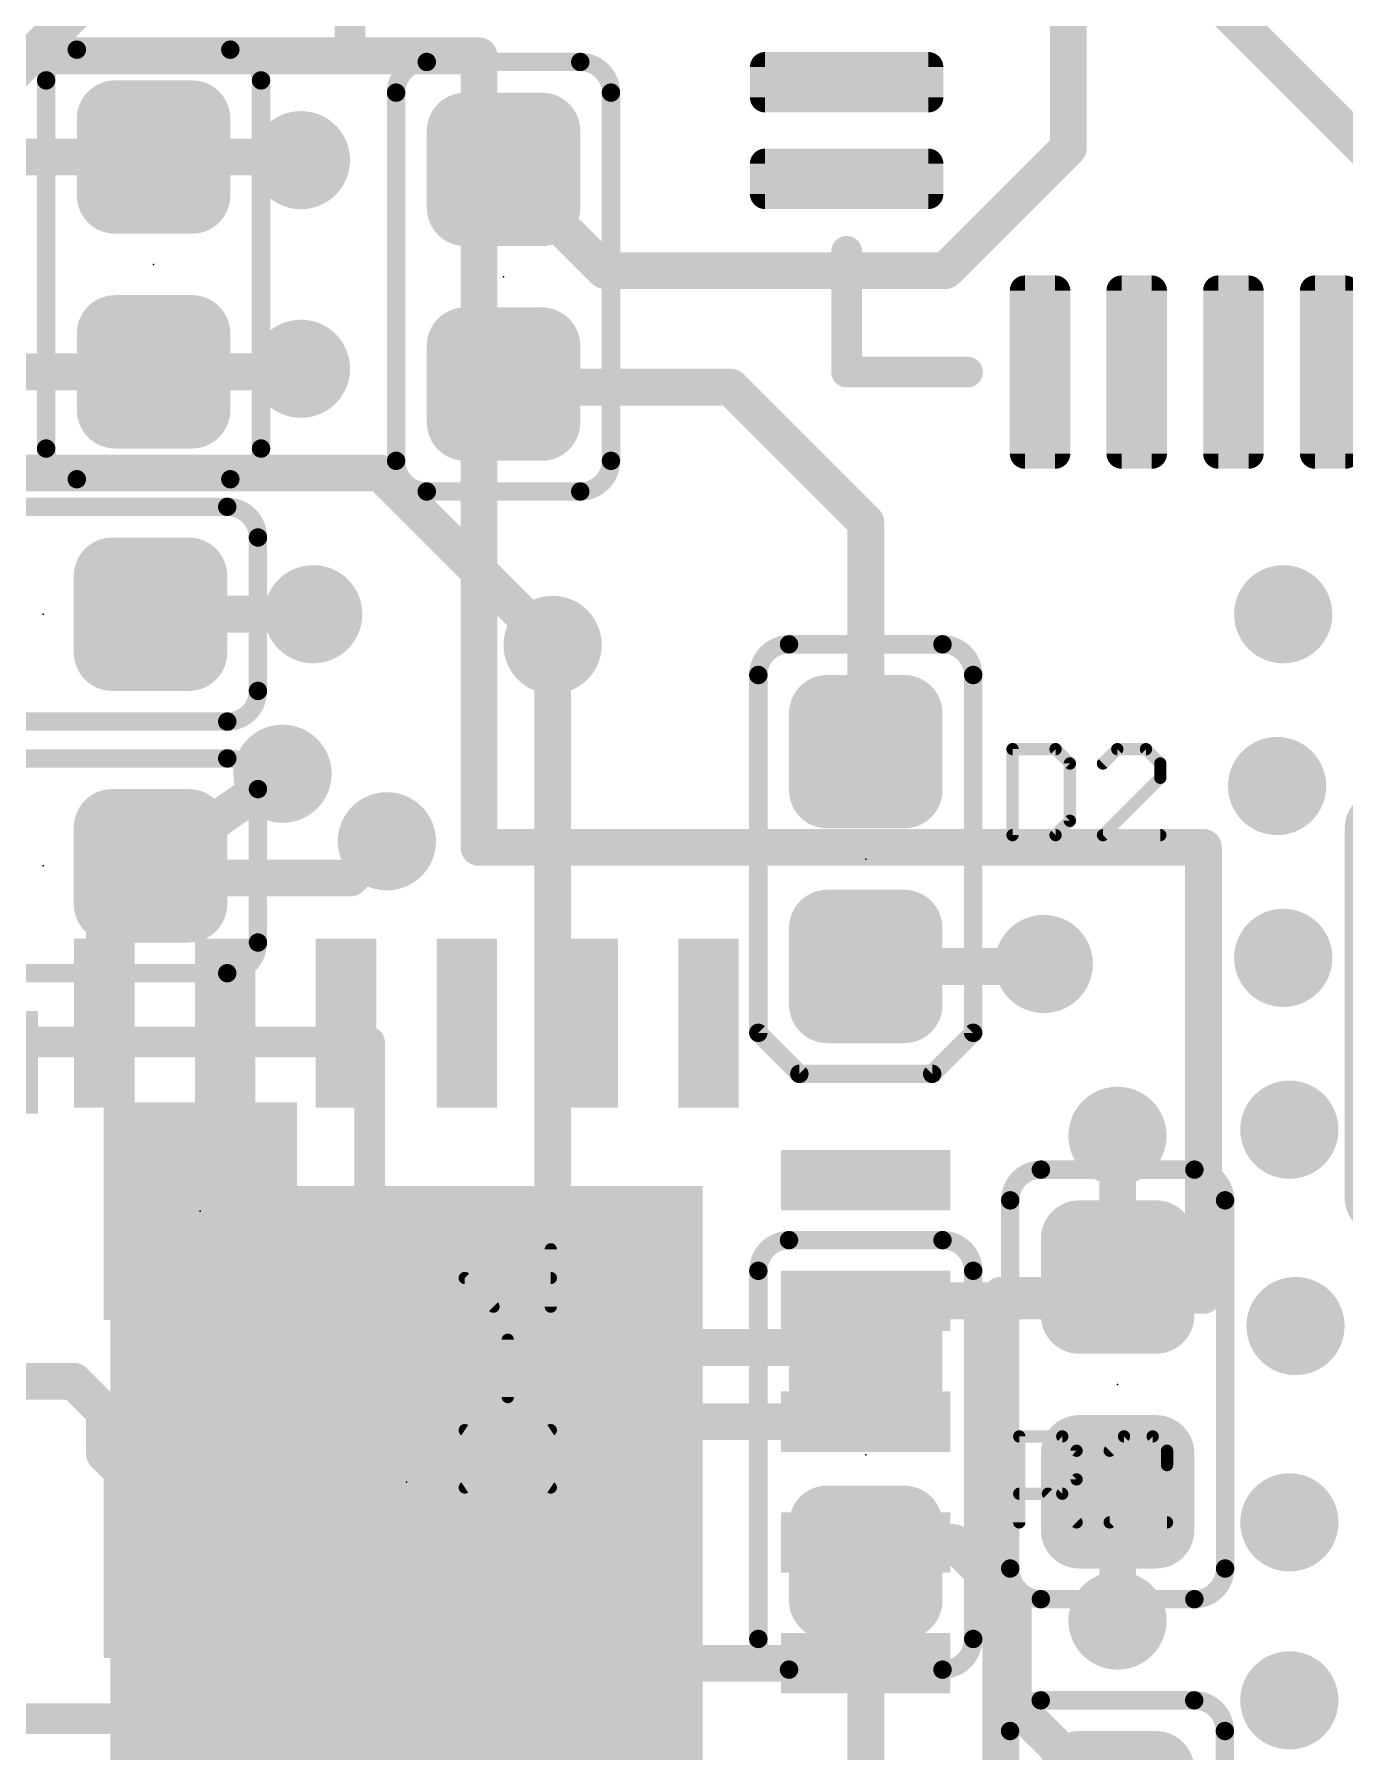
# Model space of a CAD drawing. Extents: x 260.3 to 304.3, y 100 to 124.
# Drawn here: x 288.03 to 293.45, y 108.55 to 115.66 of the extents above; entities that cross this region are included whole.
import ezdxf

# ---------------------------------------------------------------- set-up
doc = ezdxf.new("R2010")
doc.units = 0
for name, color, linetype in [('1', 22, 'CONTINUOUS'), ('16', 175, 'CONTINUOUS'), ('18', 82, 'CONTINUOUS'), ('2', 175, 'CONTINUOUS'), ('21', 253, 'CONTINUOUS'), ('22', 253, 'CONTINUOUS'), ('23', 7, 'CONTINUOUS'), ('24', 7, 'CONTINUOUS'), ('25', 253, 'CONTINUOUS'), ('3', 251, 'CONTINUOUS')]:
    doc.layers.add(name, color=color, linetype=linetype)

# ---------------------------------------------------------------- blocks, each defined once
blk = doc.blocks.new('RECT101600X101600R50')
at = {"const_width": 0.1588}
blk.add_lwpolyline([(0.2381, -0.1588), (0.2381, 0.1588, 0.4142), (0.1588, 0.2381), (-0.1588, 0.2381, 0.4142), (-0.2381, 0.1588), (-0.2381, -0.1588, 0.4142), (-0.1588, -0.2381), (0.1588, -0.2381, 0.4142)], format="xyb", close=True, dxfattribs=at)
blk.add_solid([(-0.1842, -0.1842), (0.1842, -0.1842), (-0.1842, 0.1842), (0.1842, 0.1842)])
blk = doc.blocks.new('RECT')
blk.add_solid([(-0.5, -0.5), (0.5, -0.5), (-0.5, 0.5), (0.5, 0.5)])
blk = doc.blocks.new('RECT128000X40000R50')
at = {"const_width": 0.0625}
blk.add_lwpolyline([(0.3688, -0.0625), (0.3688, 0.0625, 0.4142), (0.3375, 0.0938), (-0.3375, 0.0938, 0.4142), (-0.3688, 0.0625), (-0.3688, -0.0625, 0.4142), (-0.3375, -0.0938), (0.3375, -0.0938, 0.4142)], format="xyb", close=True, dxfattribs=at)
blk.add_solid([(-0.3531, -0.0781), (0.3531, -0.0781), (-0.3531, 0.0781), (0.3531, 0.0781)])
blk = doc.blocks.new('ROUNDV')
at = {"const_width": 0.5}
blk.add_lwpolyline([(0, -0.25, 1), (0, 0.25, 1), (0, -0.25)], format="xyb", dxfattribs=at)

msp = doc.modelspace()

# ---------------------------------------------------------------- linework, layer by layer
at = {"layer": '1', "const_width": 0.1524}
for points in [[(292.3032, 116.8146), (292.3032, 115.189)], [(292.3032, 115.189), (291.7952, 114.681)], [(287.528, 115.1509), (288.5186, 115.1509)], [(288.5186, 115.1509), (289.1155, 115.1509)], [(289.1155, 115.1509), (289.1282, 115.1382)], [(290.3855, 114.681), (289.9664, 115.1001)], [(291.7952, 114.681), (290.3855, 114.681)], [(288.5186, 114.2619), (287.528, 114.2619)], [(288.5186, 114.2619), (289.1155, 114.2619)], [(289.1155, 114.2619), (289.1282, 114.2746)], [(289.9791, 114.1984), (289.9664, 114.2111)], [(290.9062, 114.1984), (289.9791, 114.1984)], [(291.465, 113.6396), (290.9062, 114.1984)], [(291.465, 112.6895), (291.465, 113.6396)], [(288.5059, 113.2586), (289.179, 113.2586)], [(290.1696, 110.617), (290.1696, 113.1316)], [(288.5059, 112.2172), (289.052, 112.5982)], [(291.465, 111.8005), (292.1913, 111.8005)], [(292.1913, 111.8005), (292.2016, 111.8108)], [(290.5633, 110.2233), (290.1696, 110.617)], [(291.465, 110.2233), (290.5633, 110.2233)], [(287.0708, 110.0836), (288.1884, 110.0836)], [(288.1884, 110.0836), (288.3154, 109.9566)], [(288.3154, 109.9566), (288.3154, 109.7842)], [(288.3154, 109.7842), (288.712, 109.3876)], [(288.712, 109.3876), (288.712, 107.9979)], [(291.465, 108.0008), (291.465, 109.3343)]]:
    msp.add_lwpolyline(points, dxfattribs=at)
at = {"layer": '1', "const_width": 0.0762}
for points in [[(292.3301, 115.1621, 1), (292.2763, 115.2159)], [(288.5186, 115.189, 1), (288.5186, 115.1128)], [(288.5186, 115.1128, 1), (288.5186, 115.189)], [(289.1424, 115.1778, 1), (289.0886, 115.124)], [(289.1013, 115.1113, 1), (289.1551, 115.1651)], [(289.1155, 115.1128, 1), (289.1155, 115.189)], [(289.9933, 115.127, 1), (289.9395, 115.0732)], [(292.2651, 115.189, 1), (292.3413, 115.189)], [(290.3855, 114.7191, 1), (290.3855, 114.6429)], [(290.3586, 114.6541, 1), (290.4124, 114.7079)], [(291.7683, 114.7079, 1), (291.8221, 114.6541)], [(291.7952, 114.6429, 1), (291.7952, 114.7191)], [(288.5186, 114.3, 1), (288.5186, 114.2238)], [(288.5186, 114.2238, 1), (288.5186, 114.3)], [(289.0886, 114.2888, 1), (289.1424, 114.235)], [(289.1551, 114.2477, 1), (289.1013, 114.3015)], [(289.1155, 114.2238, 1), (289.1155, 114.3)], [(289.9933, 114.238, 1), (289.9395, 114.1842)], [(289.9791, 114.2365, 1), (289.9791, 114.1603)], [(289.9522, 114.1715, 1), (290.006, 114.2253)], [(290.9331, 114.2253, 1), (290.8793, 114.1715)], [(290.9062, 114.1603, 1), (290.9062, 114.2365)], [(291.5031, 113.6396, 1), (291.4269, 113.6396)], [(291.4381, 113.6127, 1), (291.4919, 113.6665)], [(288.5059, 113.2967, 1), (288.5059, 113.2205)], [(289.179, 113.2205, 1), (289.179, 113.2967)], [(290.2077, 113.1316, 1), (290.1315, 113.1316)], [(289.0738, 112.567, 1), (289.0302, 112.6294)], [(291.4269, 112.6895, 1), (291.5031, 112.6895)], [(288.4841, 112.2484, 1), (288.5277, 112.186)], [(291.465, 111.8386, 1), (291.465, 111.7624)], [(292.1644, 111.8274, 1), (292.2182, 111.7736)], [(292.2285, 111.7839, 1), (292.1747, 111.8377)], [(292.1913, 111.7624, 1), (292.1913, 111.8386)], [(290.1965, 110.6439, 1), (290.1427, 110.5901)], [(290.1315, 110.617, 1), (290.2077, 110.617)], [(290.5633, 110.2614, 1), (290.5633, 110.1852)], [(290.5364, 110.1964, 1), (290.5902, 110.2502)], [(291.465, 110.1852, 1), (291.465, 110.2614)], [(288.2153, 110.1105, 1), (288.1615, 110.0567)], [(288.1884, 110.0455, 1), (288.1884, 110.1217)], [(288.3535, 109.9566, 1), (288.2773, 109.9566)], [(288.2885, 109.9297, 1), (288.3423, 109.9835)], [(288.3423, 109.8111, 1), (288.2885, 109.7573)], [(288.2773, 109.7842, 1), (288.3535, 109.7842)], [(288.7501, 109.3876, 1), (288.6739, 109.3876)], [(288.6851, 109.3607, 1), (288.7389, 109.4145)], [(291.5031, 109.3343, 1), (291.4269, 109.3343)]]:
    msp.add_lwpolyline(points, format="xyb", dxfattribs=at)
at = {"layer": '16', "const_width": 0.1524}
for points in [[(294.894, 113.8174), (292.9636, 115.7478)], [(289.4584, 113.8428), (286.8676, 113.8428)], [(290.1696, 113.1316), (289.4584, 113.8428)], [(289.3314, 112.1664), (289.4838, 112.3188)], [(288.417, 112.1664), (288.3154, 112.0648)], [(289.3314, 112.1664), (288.417, 112.1664)], [(288.3154, 112.0648), (288.3154, 111.5668)], [(288.3154, 111.5668), (288.3148, 111.5662)], [(292.5071, 111.0989), (292.5064, 111.0996)], [(292.5071, 110.515), (292.5071, 111.0989)], [(292.4083, 110.4162), (292.5071, 110.515)], [(291.4648, 110.4162), (292.4083, 110.4162)], [(289.8148, 110.0066), (289.6362, 110.1852)], [(289.8148, 109.9162), (289.8148, 110.0066)], [(289.8148, 109.9162), (289.5648, 109.6662)], [(291.4648, 109.9162), (289.8148, 109.9162)], [(290.3148, 108.9162), (289.5648, 109.6662)], [(292.5071, 109.626), (292.5071, 109.0937)], [(291.4648, 109.4162), (291.8276, 109.4162)], [(291.8276, 109.4162), (292.0746, 109.1692)], [(292.0746, 109.1692), (292.0746, 108.7501)], [(292.5071, 109.0937), (292.5064, 109.093)], [(291.4648, 108.9162), (290.3148, 108.9162)], [(292.0746, 108.7501), (292.5064, 108.3183)]]:
    msp.add_lwpolyline(points, dxfattribs=at)
at = {"layer": '16', "const_width": 0.0762}
for points in [[(289.4853, 113.8697, 1), (289.4315, 113.8159)], [(289.4584, 113.8047, 1), (289.4584, 113.8809)], [(290.1427, 113.1047, 1), (290.1965, 113.1585)], [(289.5107, 112.2919, 1), (289.4569, 112.3457)], [(288.417, 112.2045, 1), (288.417, 112.1283)], [(288.4439, 112.1395, 1), (288.3901, 112.1933)], [(289.3045, 112.1933, 1), (289.3583, 112.1395)], [(289.3314, 112.1283, 1), (289.3314, 112.2045)], [(288.3535, 112.0648, 1), (288.2773, 112.0648)], [(288.2885, 112.0917, 1), (288.3423, 112.0379)], [(288.2879, 111.5931, 1), (288.3417, 111.5393)], [(288.2773, 111.5668, 1), (288.3535, 111.5668)], [(288.3423, 111.5399, 1), (288.2885, 111.5937)], [(292.5333, 111.1265, 1), (292.4795, 111.0727)], [(292.5452, 111.0989, 1), (292.469, 111.0989)], [(292.4802, 111.0719, 1), (292.5341, 111.1258)], [(292.469, 110.515, 1), (292.5452, 110.515)], [(292.5341, 110.4881, 1), (292.4802, 110.542)], [(291.4648, 110.4543, 1), (291.4648, 110.3781)], [(292.3814, 110.4431, 1), (292.4353, 110.3893)], [(292.4083, 110.3781, 1), (292.4083, 110.4543)], [(289.6631, 110.2121, 1), (289.6093, 110.1583)], [(289.8529, 110.0066, 1), (289.7767, 110.0066)], [(289.7879, 109.9797, 1), (289.8417, 110.0335)], [(289.8148, 109.9543, 1), (289.8148, 109.8781)], [(289.8417, 109.8893, 1), (289.7879, 109.9431)], [(291.4648, 109.8781, 1), (291.4648, 109.9543)], [(289.7767, 109.9162, 1), (289.8529, 109.9162)], [(289.5917, 109.6931, 1), (289.5379, 109.6393)], [(289.5379, 109.6931, 1), (289.5917, 109.6393)], [(292.5452, 109.626, 1), (292.469, 109.626)], [(291.4648, 109.4543, 1), (291.4648, 109.3781)], [(291.8545, 109.4431, 1), (291.8007, 109.3893)], [(291.8276, 109.3781, 1), (291.8276, 109.4543)], [(292.1127, 109.1692, 1), (292.0365, 109.1692)], [(292.0477, 109.1423, 1), (292.1015, 109.1961)], [(292.4795, 109.1199, 1), (292.5333, 109.0661)], [(292.469, 109.0937, 1), (292.5452, 109.0937)], [(292.5341, 109.0668, 1), (292.4802, 109.1207)], [(290.3148, 108.9543, 1), (290.3148, 108.8781)], [(290.2879, 108.8893, 1), (290.3417, 108.9431)], [(291.4648, 108.8781, 1), (291.4648, 108.9543)], [(292.0365, 108.7501, 1), (292.1127, 108.7501)], [(292.1015, 108.777, 1), (292.0477, 108.7232)]]:
    msp.add_lwpolyline(points, format="xyb", dxfattribs=at)
at = {"layer": '2', "const_width": 0.1524}
msp.add_lwpolyline([(289.5346, 117.094), (285.877, 113.4364)], dxfattribs=at)
at = {"layer": '21'}
for points, const_width in [([(289.3314, 118.0846), (289.3314, 115.57)], 0.127), ([(288.2011, 115.5954), (288.8361, 115.5954)], 0.0762), ([(289.3314, 115.57), (288.9758, 115.57)], 0.127), ([(289.6489, 115.5446), (290.2839, 115.5446)], 0.0762), ([(288.0741, 113.9444), (288.0741, 115.4684)], 0.0762), ([(288.9631, 115.4684), (288.9631, 113.9444)], 0.0762), ([(289.5219, 113.8936), (289.5219, 115.4176)], 0.0762), ([(290.4109, 115.4176), (290.4109, 113.8936)], 0.0762), ([(291.386, 114.7608), (291.386, 114.2608)], 0.127), ([(291.386, 114.2608), (291.886, 114.2608)], 0.127), ([(288.8361, 113.8174), (288.2011, 113.8174)], 0.0762), ([(287.2994, 113.7031), (288.8234, 113.7031)], 0.0762), ([(290.2839, 113.7666), (289.6489, 113.7666)], 0.0762), ([(288.9504, 113.5761), (288.9504, 112.9411)], 0.0762), ([(291.1475, 113.134), (291.7825, 113.134)], 0.0762), ([(291.0205, 111.5257), (291.0205, 113.007)], 0.0762), ([(291.9095, 113.007), (291.9095, 111.5257)], 0.0762), ([(288.8234, 112.8141), (287.2994, 112.8141)], 0.0762), ([(287.2994, 112.6617), (288.8234, 112.6617)], 0.0762), ([(288.9504, 112.5347), (288.9504, 111.8997)], 0.0762), ([(293.4843, 110.8456), (293.4843, 112.3696)], 0.0762), ([(288.8234, 111.7727), (287.2994, 111.7727)], 0.0762), ([(287.112, 111.4876), (289.412, 111.4876)], 0.127), ([(289.412, 111.4876), (289.412, 108.6876)], 0.127), ([(291.1902, 111.356), (291.0205, 111.5257)], 0.0762), ([(291.9095, 111.5257), (291.7398, 111.356)], 0.0762), ([(291.7398, 111.356), (291.1902, 111.356)], 0.0762), ([(291.1475, 110.6678), (291.7825, 110.6678)], 0.0762), ([(291.0205, 109.0168), (291.0205, 110.5408)], 0.0762), ([(291.9095, 110.5408), (291.9095, 109.0168)], 0.0762), ([(291.7825, 108.8898), (291.1475, 108.8898)], 0.0762), ([(289.412, 108.6876), (286.912, 108.6876)], 0.127)]:
    msp.add_lwpolyline(points, dxfattribs=dict(at, const_width=const_width))
for points, const_width in [([(288.2011, 115.5954, 0.4142), (288.0741, 115.4684)], 0.0762), ([(288.2011, 115.6145, 1), (288.2011, 115.5764)], 0.0381), ([(288.2011, 115.5764, 1), (288.2011, 115.6145)], 0.0381), ([(288.9631, 115.4684, 0.4142), (288.8361, 115.5954)], 0.0762), ([(288.8361, 115.6145, 1), (288.8361, 115.5764)], 0.0381), ([(288.8361, 115.5764, 1), (288.8361, 115.6145)], 0.0381), ([(288.9758, 115.6018, 1), (288.9758, 115.5383)], 0.0635), ([(289.2997, 115.57, 1), (289.3632, 115.57)], 0.0635), ([(289.3314, 115.5383, 1), (289.3314, 115.6018)], 0.0635), ([(289.6489, 115.5446, 0.4142), (289.5219, 115.4176)], 0.0762), ([(289.6489, 115.5636, 1), (289.6489, 115.5256)], 0.0381), ([(289.6489, 115.5256, 1), (289.6489, 115.5636)], 0.0381), ([(290.4109, 115.4176, 0.4142), (290.2839, 115.5446)], 0.0762), ([(290.2839, 115.5636, 1), (290.2839, 115.5256)], 0.0381), ([(290.2839, 115.5256, 1), (290.2839, 115.5636)], 0.0381), ([(288.0931, 115.4684, 1), (288.055, 115.4684)], 0.0381), ([(288.055, 115.4684, 1), (288.0931, 115.4684)], 0.0381), ([(288.9821, 115.4684, 1), (288.9441, 115.4684)], 0.0381), ([(288.9441, 115.4684, 1), (288.9821, 115.4684)], 0.0381), ([(289.541, 115.4176, 1), (289.5029, 115.4176)], 0.0381), ([(290.43, 115.4176, 1), (290.3919, 115.4176)], 0.0381), ([(289.5029, 115.4176, 1), (289.541, 115.4176)], 0.0381), ([(290.3919, 115.4176, 1), (290.43, 115.4176)], 0.0381), ([(291.4178, 114.7608, 1), (291.3543, 114.7608)], 0.0635), ([(291.386, 114.2926, 1), (291.386, 114.2291)], 0.0635), ([(291.886, 114.2291, 1), (291.886, 114.2926)], 0.0635), ([(291.3543, 114.2608, 1), (291.4178, 114.2608)], 0.0635), ([(288.0741, 113.9444, 0.4142), (288.2011, 113.8174)], 0.0762), ([(288.0931, 113.9444, 1), (288.055, 113.9444)], 0.0381), ([(288.055, 113.9444, 1), (288.0931, 113.9444)], 0.0381), ([(288.8361, 113.8174, 0.4142), (288.9631, 113.9444)], 0.0762), ([(288.9821, 113.9444, 1), (288.9441, 113.9444)], 0.0381), ([(288.9441, 113.9444, 1), (288.9821, 113.9444)], 0.0381), ([(289.5219, 113.8936, 0.4142), (289.6489, 113.7666)], 0.0762), ([(289.541, 113.8936, 1), (289.5029, 113.8936)], 0.0381), ([(289.5029, 113.8936, 1), (289.541, 113.8936)], 0.0381), ([(290.2839, 113.7666, 0.4142), (290.4109, 113.8936)], 0.0762), ([(290.43, 113.8936, 1), (290.3919, 113.8936)], 0.0381), ([(290.3919, 113.8936, 1), (290.43, 113.8936)], 0.0381), ([(288.2011, 113.8364, 1), (288.2011, 113.7984)], 0.0381), ([(288.2011, 113.7984, 1), (288.2011, 113.8364)], 0.0381), ([(288.8361, 113.8364, 1), (288.8361, 113.7984)], 0.0381), ([(288.8361, 113.7984, 1), (288.8361, 113.8364)], 0.0381), ([(288.9504, 113.5761, 0.4142), (288.8234, 113.7031)], 0.0762), ([(288.8234, 113.7221, 1), (288.8234, 113.6841)], 0.0381), ([(288.8234, 113.6841, 1), (288.8234, 113.7221)], 0.0381), ([(289.6489, 113.7857, 1), (289.6489, 113.7476)], 0.0381), ([(289.6489, 113.7476, 1), (289.6489, 113.7857)], 0.0381), ([(290.2839, 113.7857, 1), (290.2839, 113.7476)], 0.0381), ([(290.2839, 113.7476, 1), (290.2839, 113.7857)], 0.0381), ([(288.9694, 113.5761, 1), (288.9314, 113.5761)], 0.0381), ([(288.9314, 113.5761, 1), (288.9694, 113.5761)], 0.0381), ([(291.1475, 113.134, 0.4142), (291.0205, 113.007)], 0.0762), ([(291.1475, 113.153, 1), (291.1475, 113.115)], 0.0381), ([(291.1475, 113.115, 1), (291.1475, 113.153)], 0.0381), ([(291.9095, 113.007, 0.4142), (291.7825, 113.134)], 0.0762), ([(291.7825, 113.153, 1), (291.7825, 113.115)], 0.0381), ([(291.7825, 113.115, 1), (291.7825, 113.153)], 0.0381), ([(291.0396, 113.007, 1), (291.0015, 113.007)], 0.0381), ([(291.0015, 113.007, 1), (291.0396, 113.007)], 0.0381), ([(291.9286, 113.007, 1), (291.8905, 113.007)], 0.0381), ([(291.8905, 113.007, 1), (291.9286, 113.007)], 0.0381), ([(288.8234, 112.8141, 0.4142), (288.9504, 112.9411)], 0.0762), ([(288.9694, 112.9411, 1), (288.9314, 112.9411)], 0.0381), ([(288.9314, 112.9411, 1), (288.9694, 112.9411)], 0.0381), ([(288.8234, 112.8332, 1), (288.8234, 112.7951)], 0.0381), ([(288.8234, 112.7951, 1), (288.8234, 112.8332)], 0.0381), ([(288.9504, 112.5347, 0.4142), (288.8234, 112.6617)], 0.0762), ([(288.8234, 112.6808, 1), (288.8234, 112.6427)], 0.0381), ([(288.8234, 112.6427, 1), (288.8234, 112.6808)], 0.0381), ([(288.9694, 112.5347, 1), (288.9314, 112.5347)], 0.0381), ([(288.9314, 112.5347, 1), (288.9694, 112.5347)], 0.0381), ([(293.6113, 112.4966, 0.4142), (293.4843, 112.3696)], 0.0762), ([(288.8234, 111.7727, 0.4142), (288.9504, 111.8997)], 0.0762), ([(288.9694, 111.8997, 1), (288.9314, 111.8997)], 0.0381), ([(288.9314, 111.8997, 1), (288.9694, 111.8997)], 0.0381), ([(288.8234, 111.7917, 1), (288.8234, 111.7537)], 0.0381), ([(288.8234, 111.7537, 1), (288.8234, 111.7917)], 0.0381), ([(289.4438, 111.4876, 1), (289.3803, 111.4876)], 0.0635), ([(289.412, 111.4558, 1), (289.412, 111.5194)], 0.0635), ([(291.034, 111.5392, 1), (291.007, 111.5122)], 0.0381), ([(291.0015, 111.5257, 1), (291.0396, 111.5257)], 0.0381), ([(291.8905, 111.5257, 1), (291.9286, 111.5257)], 0.0381), ([(291.923, 111.5122, 1), (291.896, 111.5392)], 0.0381), ([(291.1902, 111.3751, 1), (291.1902, 111.337)], 0.0381), ([(291.7398, 111.337, 1), (291.7398, 111.3751)], 0.0381), ([(291.1767, 111.3425, 1), (291.2037, 111.3695)], 0.0381), ([(291.7263, 111.3695, 1), (291.7533, 111.3425)], 0.0381), ([(293.4843, 110.8456, 0.4142), (293.6113, 110.7186)], 0.0762), ([(291.1475, 110.6678, 0.4142), (291.0205, 110.5408)], 0.0762), ([(291.1475, 110.6868, 1), (291.1475, 110.6488)], 0.0381), ([(291.1475, 110.6488, 1), (291.1475, 110.6868)], 0.0381), ([(291.9095, 110.5408, 0.4142), (291.7825, 110.6678)], 0.0762), ([(291.7825, 110.6868, 1), (291.7825, 110.6488)], 0.0381), ([(291.7825, 110.6488, 1), (291.7825, 110.6868)], 0.0381), ([(291.0396, 110.5408, 1), (291.0015, 110.5408)], 0.0381), ([(291.0015, 110.5408, 1), (291.0396, 110.5408)], 0.0381), ([(291.9286, 110.5408, 1), (291.8905, 110.5408)], 0.0381), ([(291.8905, 110.5408, 1), (291.9286, 110.5408)], 0.0381), ([(291.0205, 109.0168, 0.4142), (291.1475, 108.8898)], 0.0762), ([(291.0396, 109.0168, 1), (291.0015, 109.0168)], 0.0381), ([(291.7825, 108.8898, 0.4142), (291.9095, 109.0168)], 0.0762), ([(291.9286, 109.0168, 1), (291.8905, 109.0168)], 0.0381), ([(291.0015, 109.0168, 1), (291.0396, 109.0168)], 0.0381), ([(291.8905, 109.0168, 1), (291.9286, 109.0168)], 0.0381), ([(291.1475, 108.9089, 1), (291.1475, 108.8708)], 0.0381), ([(291.1475, 108.8708, 1), (291.1475, 108.9089)], 0.0381), ([(291.7825, 108.9089, 1), (291.7825, 108.8708)], 0.0381), ([(291.7825, 108.8708, 1), (291.7825, 108.9089)], 0.0381), ([(289.3803, 108.6876, 1), (289.4438, 108.6876)], 0.0635), ([(289.412, 108.6559, 1), (289.412, 108.7194)], 0.0635)]:
    msp.add_lwpolyline(points, format="xyb", dxfattribs=dict(at, const_width=const_width))
at = {"layer": '22'}
for points, const_width in [([(292.1896, 110.9595, 0.4142), (292.0626, 110.8325)], 0.0762), ([(292.1896, 110.9786, 1), (292.1896, 110.9405)], 0.0381), ([(292.1896, 110.9405, 1), (292.1896, 110.9786)], 0.0381), ([(292.9516, 110.8325, 0.4142), (292.8246, 110.9595)], 0.0762), ([(292.8246, 110.9786, 1), (292.8246, 110.9405)], 0.0381), ([(292.8246, 110.9405, 1), (292.8246, 110.9786)], 0.0381), ([(292.0817, 110.8325, 1), (292.0436, 110.8325)], 0.0381), ([(292.0436, 110.8325, 1), (292.0817, 110.8325)], 0.0381), ([(292.9707, 110.8325, 1), (292.9326, 110.8325)], 0.0381), ([(292.9326, 110.8325, 1), (292.9707, 110.8325)], 0.0381), ([(292.0626, 109.3085, 0.4142), (292.1896, 109.1815)], 0.0762), ([(292.0817, 109.3085, 1), (292.0436, 109.3085)], 0.0381), ([(292.8246, 109.1815, 0.4142), (292.9516, 109.3085)], 0.0762), ([(292.9707, 109.3085, 1), (292.9326, 109.3085)], 0.0381), ([(292.0436, 109.3085, 1), (292.0817, 109.3085)], 0.0381), ([(292.9326, 109.3085, 1), (292.9707, 109.3085)], 0.0381), ([(292.1896, 109.2006, 1), (292.1896, 109.1625)], 0.0381), ([(292.1896, 109.1625, 1), (292.1896, 109.2006)], 0.0381), ([(292.8246, 109.2006, 1), (292.8246, 109.1625)], 0.0381), ([(292.8246, 109.1625, 1), (292.8246, 109.2006)], 0.0381), ([(292.1889, 108.7628, 0.4142), (292.0619, 108.6358)], 0.0762), ([(292.1889, 108.7818, 1), (292.1889, 108.7438)], 0.0381), ([(292.1889, 108.7438, 1), (292.1889, 108.7818)], 0.0381), ([(292.9509, 108.6358, 0.4142), (292.8239, 108.7628)], 0.0762), ([(292.8239, 108.7818, 1), (292.8239, 108.7438)], 0.0381), ([(292.8239, 108.7438, 1), (292.8239, 108.7818)], 0.0381), ([(292.081, 108.6358, 1), (292.0429, 108.6358)], 0.0381), ([(292.0429, 108.6358, 1), (292.081, 108.6358)], 0.0381), ([(292.9699, 108.6358, 1), (292.9318, 108.6358)], 0.0381), ([(292.9318, 108.6358, 1), (292.9699, 108.6358)], 0.0381)]:
    msp.add_lwpolyline(points, format="xyb", dxfattribs=dict(at, const_width=const_width))
at = {"layer": '22', "const_width": 0.0762}
for points in [[(292.8246, 110.9595), (292.1896, 110.9595)], [(292.0626, 110.8325), (292.0626, 109.3085)], [(292.9516, 109.3085), (292.9516, 110.8325)], [(292.1896, 109.1815), (292.8246, 109.1815)], [(292.8239, 108.7628), (292.1889, 108.7628)], [(292.0619, 108.6358), (292.0619, 107.1118)], [(292.9509, 107.1118), (292.9509, 108.6358)]]:
    msp.add_lwpolyline(points, dxfattribs=at)
at = {"layer": '23'}
for p in [(288.5186, 114.7064), (289.9664, 114.6556), (288.0614, 113.2586), (291.465, 112.245), (288.0614, 112.2172), (288.712, 110.7876), (291.465, 109.7788)]:
    msp.add_point(p, dxfattribs=at)
at = {"layer": '24'}
for p in [(292.5071, 110.0705), (289.5648, 109.6662)]:
    msp.add_point(p, dxfattribs=at)
at = {"layer": '25', "const_width": 0.0508}
for points in [[(292.0722, 112.7001), (292.0722, 112.3442)], [(292.2502, 112.7001), (292.0722, 112.7001)], [(292.3095, 112.6408), (292.2502, 112.7001)], [(292.5057, 112.7001), (292.4464, 112.6408)], [(292.6244, 112.7001), (292.5057, 112.7001)], [(292.6837, 112.6408), (292.6244, 112.7001)], [(292.3095, 112.4035), (292.3095, 112.6408)], [(292.4464, 112.3442), (292.6837, 112.5815)], [(292.6837, 112.5815), (292.6837, 112.6408)], [(292.2502, 112.3442), (292.3095, 112.4035)], [(292.0722, 112.3442), (292.2502, 112.3442)], [(292.6837, 112.3442), (292.4464, 112.3442)], [(290.1619, 110.3924), (290.1619, 110.6297)], [(289.9247, 110.3924), (289.806, 110.511)], [(289.806, 110.511), (290.1619, 110.511)], [(289.984, 110.0182), (289.984, 110.2554)], [(289.806, 109.644), (290.1619, 109.8812)], [(289.806, 109.8812), (290.1619, 109.644)], [(292.1, 109.4994), (292.1, 109.8553)], [(292.1, 109.8553), (292.278, 109.8553)], [(292.278, 109.8553), (292.3373, 109.796)], [(292.5335, 109.8553), (292.4742, 109.796)], [(292.6522, 109.8553), (292.5335, 109.8553)], [(292.7115, 109.796), (292.6522, 109.8553)], [(292.3373, 109.796), (292.3373, 109.6774)], [(292.4742, 109.4994), (292.7115, 109.7367)], [(292.7115, 109.7367), (292.7115, 109.796)], [(292.3373, 109.6774), (292.278, 109.618)], [(292.278, 109.618), (292.1, 109.618)], [(292.2186, 109.618), (292.3373, 109.4994)], [(292.7115, 109.4994), (292.4742, 109.4994)]]:
    msp.add_lwpolyline(points, dxfattribs=at)
at = {"layer": '25', "const_width": 0.0254}
for points in [[(292.0849, 112.7001, 1), (292.0595, 112.7001)], [(292.0722, 112.7128, 1), (292.0722, 112.6874)], [(292.2591, 112.7091, 1), (292.2412, 112.6911)], [(292.2502, 112.6874, 1), (292.2502, 112.7128)], [(292.5057, 112.7128, 1), (292.5057, 112.6874)], [(292.5147, 112.6911, 1), (292.4967, 112.7091)], [(292.6333, 112.7091, 1), (292.6154, 112.6911)], [(292.6244, 112.6874, 1), (292.6244, 112.7128)], [(292.3222, 112.6408, 1), (292.2968, 112.6408)], [(292.3005, 112.6318, 1), (292.3184, 112.6498)], [(292.4374, 112.6498, 1), (292.4554, 112.6318)], [(292.6964, 112.6408, 1), (292.671, 112.6408)], [(292.6747, 112.6318, 1), (292.6927, 112.6498)], [(292.6927, 112.5725, 1), (292.6747, 112.5904)], [(292.671, 112.5815, 1), (292.6964, 112.5815)], [(292.2968, 112.4035, 1), (292.3222, 112.4035)], [(292.3184, 112.3945, 1), (292.3005, 112.4125)], [(292.0722, 112.3569, 1), (292.0722, 112.3315)], [(292.0595, 112.3442, 1), (292.0849, 112.3442)], [(292.2412, 112.3532, 1), (292.2591, 112.3352)], [(292.2502, 112.3315, 1), (292.2502, 112.3569)], [(292.4464, 112.3569, 1), (292.4464, 112.3315)], [(292.4374, 112.3532, 1), (292.4554, 112.3352)], [(292.6837, 112.3315, 1), (292.6837, 112.3569)], [(290.1746, 110.6297, 1), (290.1492, 110.6297)], [(289.806, 110.5237, 1), (289.806, 110.4983)], [(289.815, 110.52, 1), (289.7971, 110.502)], [(290.1619, 110.4983, 1), (290.1619, 110.5237)], [(289.9157, 110.3834, 1), (289.9337, 110.4014)], [(290.1492, 110.3924, 1), (290.1746, 110.3924)], [(289.9967, 110.2554, 1), (289.9713, 110.2554)], [(289.9713, 110.0182, 1), (289.9967, 110.0182)], [(289.8131, 109.8918, 1), (289.799, 109.8707)], [(290.169, 109.8707, 1), (290.1549, 109.8918)], [(292.1127, 109.8553, 1), (292.0873, 109.8553)], [(292.1, 109.868, 1), (292.1, 109.8426)], [(292.2869, 109.8643, 1), (292.269, 109.8463)], [(292.278, 109.8426, 1), (292.278, 109.868)], [(292.5335, 109.868, 1), (292.5335, 109.8426)], [(292.5425, 109.8463, 1), (292.5245, 109.8643)], [(292.6611, 109.8643, 1), (292.6432, 109.8463)], [(292.6522, 109.8426, 1), (292.6522, 109.868)], [(292.35, 109.796, 1), (292.3246, 109.796)], [(292.3283, 109.787, 1), (292.3462, 109.805)], [(292.4652, 109.805, 1), (292.4832, 109.787)], [(292.7242, 109.796, 1), (292.6988, 109.796)], [(292.7025, 109.787, 1), (292.7205, 109.805)], [(292.7205, 109.7277, 1), (292.7025, 109.7456)], [(292.3246, 109.6774, 1), (292.35, 109.6774)], [(292.3462, 109.6684, 1), (292.3283, 109.6863)], [(292.6988, 109.7367, 1), (292.7242, 109.7367)], [(289.799, 109.6545, 1), (289.8131, 109.6334)], [(290.1549, 109.6334, 1), (290.169, 109.6545)], [(292.1, 109.6307, 1), (292.1, 109.6053)], [(292.2276, 109.627, 1), (292.2097, 109.6091)], [(292.269, 109.627, 1), (292.2869, 109.6091)], [(292.278, 109.6053, 1), (292.278, 109.6307)], [(292.0873, 109.4994, 1), (292.1127, 109.4994)], [(292.3283, 109.4904, 1), (292.3462, 109.5084)], [(292.4742, 109.5121, 1), (292.4742, 109.4867)], [(292.4652, 109.5084, 1), (292.4832, 109.4904)], [(292.7115, 109.4867, 1), (292.7115, 109.5121)]]:
    msp.add_lwpolyline(points, format="xyb", dxfattribs=at)
at = {"layer": '3', "const_width": 0.1524}
for points in [[(286.639, 115.57), (289.8648, 115.57)], [(289.8648, 115.57), (289.8648, 112.2934)], [(289.8648, 112.2934), (292.862, 112.2934)], [(292.862, 112.2934), (292.862, 110.4392)], [(292.862, 110.4392), (292.0238, 110.4392)], [(292.0238, 110.4392), (292.0238, 106.1974)]]:
    msp.add_lwpolyline(points, dxfattribs=at)
at = {"layer": '3', "const_width": 0.0762}
for points in [[(289.9029, 115.57, 1), (289.8267, 115.57)], [(289.8648, 115.5319, 1), (289.8648, 115.6081)], [(289.8648, 112.3315, 1), (289.8648, 112.2553)], [(289.8267, 112.2934, 1), (289.9029, 112.2934)], [(292.9001, 112.2934, 1), (292.8239, 112.2934)], [(292.862, 112.2553, 1), (292.862, 112.3315)], [(292.0238, 110.4773, 1), (292.0238, 110.4011)], [(292.0619, 110.4392, 1), (291.9857, 110.4392)], [(292.8239, 110.4392, 1), (292.9001, 110.4392)], [(292.862, 110.4011, 1), (292.862, 110.4773)]]:
    msp.add_lwpolyline(points, format="xyb", dxfattribs=at)

# ---------------------------------------------------------------- block references
at = {"layer": '1'}
for name, p in [('RECT128000X40000R50', (291.386, 115.4608)), ('RECT128000X40000R50', (291.386, 115.0608)), ('RECT101600X101600R50', (291.465, 112.6895)), ('RECT101600X101600R50', (291.465, 111.8005))]:
    msp.add_blockref(name, p, dxfattribs=at)
for name, p, rotation in [('RECT101600X101600R50', (288.5186, 115.1509), 90), ('RECT101600X101600R50', (289.9664, 115.1001), 270), ('RECT128000X40000R50', (292.186, 114.2608), 90), ('RECT128000X40000R50', (292.586, 114.2608), 90), ('RECT128000X40000R50', (292.986, 114.2608), 90), ('RECT128000X40000R50', (293.386, 114.2608), 90), ('RECT101600X101600R50', (288.5186, 114.2619), 90), ('RECT101600X101600R50', (289.9664, 114.2111), 270), ('RECT101600X101600R50', (288.5059, 113.2586), 180), ('RECT101600X101600R50', (288.5059, 112.2172), 180), ('RECT101600X101600R50', (291.465, 110.2233), 90), ('RECT101600X101600R50', (291.465, 109.3343), 90)]:
    msp.add_blockref(name, p, dxfattribs=dict(at, rotation=rotation))
at = {"layer": '1', "xscale": 0.9, "yscale": 0.8, "rotation": 270}
for p in [(288.712, 110.7876), (288.712, 109.3876)]:
    msp.add_blockref('RECT', p, dxfattribs=at)
at = {"layer": '16'}
for p, xscale, yscale, rotation in [((288.3148, 111.5662), 0.7, 0.25, 270), ((288.8148, 111.5662), 0.7, 0.25, 270), ((289.3148, 111.5662), 0.7, 0.25, 270), ((289.8148, 111.5662), 0.7, 0.25, 270), ((290.3148, 111.5662), 0.7, 0.25, 270), ((290.8148, 111.5662), 0.7, 0.25, 270), ((291.4648, 110.9162), 0.7, 0.25, 180), ((289.5648, 109.6662), 2.45, 2.45, 270), ((291.4648, 110.4162), 0.7, 0.25, 180), ((291.4648, 109.9162), 0.7, 0.25, 180), ((291.4648, 109.4162), 0.7, 0.25, 180), ((291.4648, 108.9162), 0.7, 0.25, 180)]:
    msp.add_blockref('RECT', p, dxfattribs=dict(at, xscale=xscale, yscale=yscale, rotation=rotation))
at = {"layer": '16', "rotation": 90}
for p in [(292.5071, 110.515), (292.5071, 109.626), (292.5064, 108.3183)]:
    msp.add_blockref('RECT101600X101600R50', p, dxfattribs=at)
at = {"layer": '18', "xscale": 0.4064, "yscale": 0.4064}
for p in [(289.1282, 115.1382), (289.1282, 115.1382), (289.1282, 115.1382), (289.1282, 115.1382), (289.1282, 114.2746), (289.1282, 114.2746), (289.1282, 114.2746), (289.1282, 114.2746), (289.179, 113.2586), (289.179, 113.2586), (289.179, 113.2586), (289.179, 113.2586), (293.1922, 113.2586), (293.1922, 113.2586), (293.1922, 113.2586), (293.1922, 113.2586), (290.1696, 113.1316), (290.1696, 113.1316), (290.1696, 113.1316), (290.1696, 113.1316), (289.052, 112.5982), (289.052, 112.5982), (289.052, 112.5982), (289.052, 112.5982), (293.1668, 112.5474), (293.1668, 112.5474), (293.1668, 112.5474), (293.1668, 112.5474), (289.4838, 112.3188), (289.4838, 112.3188), (289.4838, 112.3188), (289.4838, 112.3188), (293.1922, 111.8362), (293.1922, 111.8362), (293.1922, 111.8362), (293.1922, 111.8362), (292.2016, 111.8108), (292.2016, 111.8108), (292.2016, 111.8108), (292.2016, 111.8108), (293.2176, 111.125), (293.2176, 111.125), (293.2176, 111.125), (293.2176, 111.125), (292.5064, 111.0996), (292.5064, 111.0996), (292.5064, 111.0996), (292.5064, 111.0996), (293.243, 110.3122), (293.243, 110.3122), (293.243, 110.3122), (293.243, 110.3122), (289.6362, 110.1852), (289.6362, 110.1852), (289.6362, 110.1852), (289.6362, 110.1852), (293.2176, 109.4994), (293.2176, 109.4994), (293.2176, 109.4994), (293.2176, 109.4994), (289.6362, 109.3216), (289.6362, 109.3216), (289.6362, 109.3216), (289.6362, 109.3216), (292.5064, 109.093), (292.5064, 109.093), (292.5064, 109.093), (292.5064, 109.093), (293.2176, 108.7628), (293.2176, 108.7628), (293.2176, 108.7628), (293.2176, 108.7628)]:
    msp.add_blockref('ROUNDV', p, dxfattribs=at)
at = {"layer": '22', "xscale": 0.425, "yscale": 0.45, "rotation": 270}
msp.add_blockref('RECT', (287.8148, 111.4037), dxfattribs=at)

doc.saveas('drawing.dxf')
